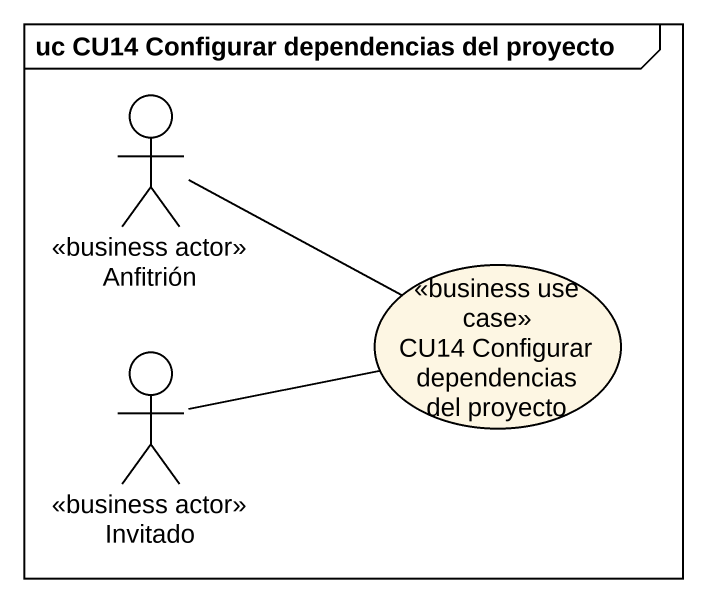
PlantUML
@startuml
mainframe uc CU14 Configurar dependencias del proyecto
actor Anfitrión <<business actor>>
usecase "CU14 Configurar dependencias del proyecto" as CU14_Configurar <<business use case>>
actor Invitado <<business actor>>
Anfitrión -right- CU14_Configurar
Invitado -right- CU14_Configurar
@enduml
